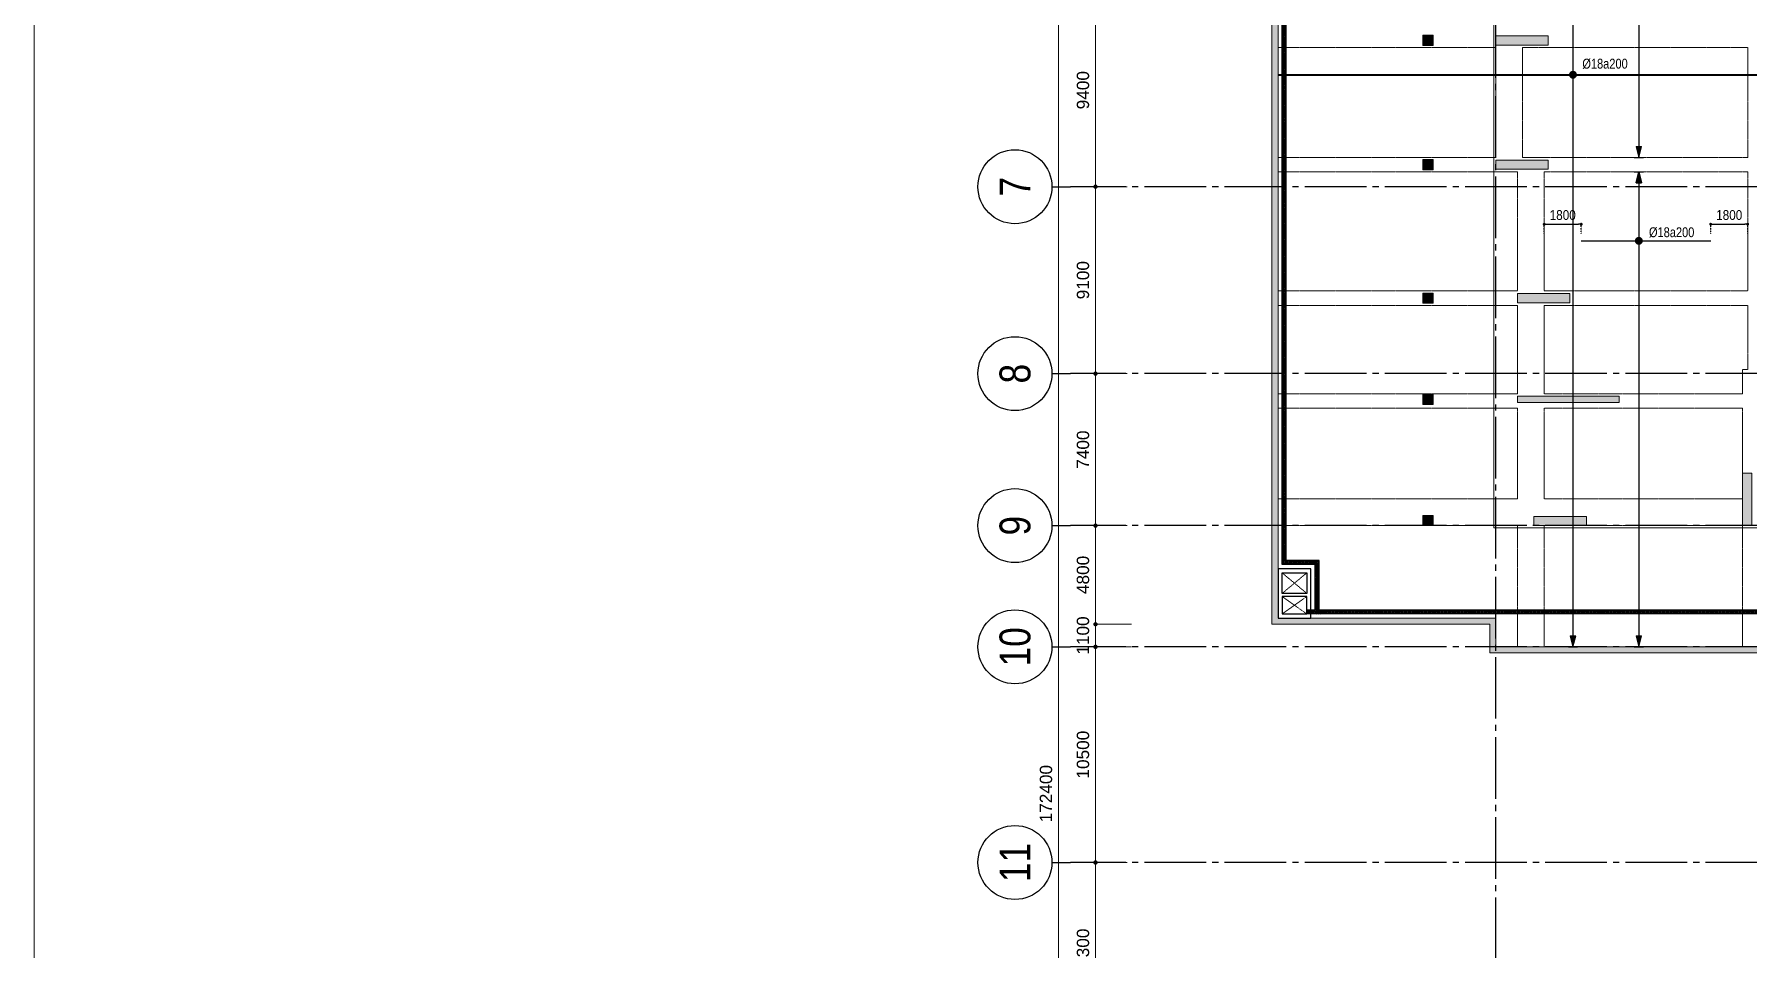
# Model space of a CAD drawing. Header units: millimetres. Extents: x -3819597 to -2591384, y 582389 to 820195.
# Drawn here: x -3160358 to -3077006, y 679631 to 724155 of the extents above; entities that cross this region are included whole.
import ezdxf
from ezdxf.enums import TextEntityAlignment as Align

# ---------------------------------------------------------------- set-up
doc = ezdxf.new("R2010")
doc.units = ezdxf.units.MM
doc.header["$MEASUREMENT"] = 0
for name, pattern in [('CENTER', [2, 1.25, -0.25, 0.25, -0.25]), ('CHG_XX_Cot_Ham 2$0$MB_Luoi truc$0$HTT Hidden 21', [3, 2, -1]), ('CHG_XX_Damsan_Ham 2$0$CHG_XX_Damsan_Ham 2$0$HIDDEN', [0.375, 0.25, -0.125]), ('CHG_XX_Luoi truc$0$MB_Luoi truc$0$Center101', [13, 10, -1, 1, -1]), ('DOT2', [0.125, 0, -0.125]), ('HIDDEN', [0.375, 0.25, -0.125])]:
    doc.linetypes.add(name, pattern=pattern)
doc.layers.get('0').update_dxf_attribs({"lineweight": 9})
doc.layers.get('Defpoints').update_dxf_attribs({"color": 10, "lineweight": 0})
for name, color, linetype in [('02HN. TEXT B', 1, 'Continuous'), ('08HN. SSS X', 6, 'Continuous'), ('12HN. GRID', 1, 'CENTER'), ('CHG_XX_Damsan_Ham 2$0$CHG_XX_Damsan_Ham 2$0$MEP-00-GENERAL-35', 2, 'Continuous'), ('CHG_XX_Luoi truc$0$Grid', 34, 'Continuous'), ('CHG_XX_Luoi truc$0$Grid Line', 8, 'CHG_XX_Luoi truc$0$MB_Luoi truc$0$Center101'), ('dim', 51, 'Continuous')]:
    doc.layers.add(name, color=color, linetype=linetype)
for name, color, linetype, lineweight in [('CHG_XX_Cot_Ham 2$0$MB_Luoi truc$0$Dim 300', 1, 'Continuous', 5), ('CHG_XX_Cot_Ham 2$0$NS-Pier-H2', 150, 'Continuous', 13), ('CHG_XX_Cot_Ham 2$0$NS-Pier-H2 @ 1', 150, 'Continuous', 13), ('CHG_XX_Cot_Ham 2$0$NS-Pier-H2 @ 150', 150, 'Continuous', 13), ("CHG_XX_Damsan_Ham 2$0$CHG_XX_Damsan_Ham 2$0$'S_General_Hidden_1 Thin", 1, 'CHG_XX_Damsan_Ham 2$0$CHG_XX_Damsan_Ham 2$0$HIDDEN', 18), ('CHG_XX_Damsan_Ham 2$0$CHG_XX_Damsan_Ham 2$0$CHG_XX_Damsan_Ham 2$0$DBAO', 3, 'Continuous', 13), ('CHG_XX_Damsan_Ham 2$0$CHG_XX_Damsan_Ham 2$0$CHG_XX_Damsan_Ham 2$0$Start net bao', 3, 'Continuous', 18), ('CHG_XX_Damsan_Ham 2$0$CHG_XX_Damsan_Ham 2$0$DBAO', 3, 'Continuous', 13), ('CHG_XX_Damsan_Ham 2$0$CHG_XX_Damsan_Ham 2$0$DMo', 9, 'CHG_XX_Damsan_Ham 2$0$CHG_XX_Damsan_Ham 2$0$HIDDEN', 9), ('CHG_XX_Damsan_Ham 2$0$CHG_XX_Damsan_Ham 2$0$DTE-MEP-H-SLAB TEXT', 3, 'Continuous', 0), ('CHG_XX_Damsan_Ham 2$0$CHG_XX_Damsan_Ham 2$0$mach ngung thi cong', 6, 'Continuous', 13), ('CHG_XX_Damsan_Ham 2$0$CHG_XX_Damsan_Ham 2$0$Start hatch', 8, 'Continuous', 25), ('CHG_XX_Damsan_Ham 2$0$CHG_XX_Damsan_Ham 2$0$Start net bao', 3, 'Continuous', 18), ('CHG_XX_Damsan_Ham 2$0$HATCH', 57, 'Continuous', 9), ('CHG_XX_Damsan_Ham 2$0$mach ngung thi cong', 6, 'Continuous', 13), ('thep chay suot', 5, 'HIDDEN', 40)]:
    doc.layers.add(name, color=color, linetype=linetype, lineweight=lineweight)
for name, color, linetype, lineweight, plot in [('CHG_XX_Cot_Ham 2$0$NS-Column-H2', 90, 'Continuous', 13, False), ('CHG_XX_Cot_Ham 2$0$NS-Column-H2 @ 1', 90, 'Continuous', 13, False), ('CHG_XX_Cot_Ham 2$0$NS-Column-H2 @ 150', 90, 'Continuous', 13, False)]:
    doc.layers.add(name, color=color, linetype=linetype, lineweight=lineweight, plot=plot)
doc.styles.add('[HN042014]STYLE', font='arial.ttf', dxfattribs={"width": 0.8})
doc.styles.add('CHG_XX_Cot_Ham 2$0$MB_Luoi truc$0$Arial_C', font='arial.ttf')
doc.styles.add('CHG_XX_Luoi truc$0$MB_Luoi truc$0$Grid A-F$0$VNI-HelveCB', font='VHELVCB_0.TTF')
doc.styles.add('MB_Luoi truc$0$Arial_C', font='arial.ttf', dxfattribs={"width": 0.85})
doc.dimstyles.new('200', dxfattribs={"dimscale": 200, "dimtxt": 2.4, "dimasz": 0.7, "dimexe": 0.0003, "dimexo": 0, "dimgap": 1, "dimtad": 1, "dimdec": 0, "dimzin": 12, "dimdsep": 46, "dimtxsty": 'MB_Luoi truc$0$Arial_C', "dimblk": 'MB_Luoi truc$0$_Dot', "dimcen": 0.5, "dimclrd": 256, "dimclre": 8, "dimclrt": 1, "dimadec": 0, "dimazin": 0, "dimtfac": 1, "dimtdec": 0, "dimtix": 1, "dimtmove": 2, "dimatfit": 3, "dimldrblk": 'MB_Luoi truc$0$HTT Arrow 30', "dimfxl": 1, "dimtolj": 1, "dimtzin": 0, "dimlwe": -1, "dimarcsym": 0})
doc.dimstyles.new('CHG_XX_Cot_Ham 2$0$MB_Luoi truc$0$Dim 300 (A1-A2)', dxfattribs={"dimscale": 300, "dimtxt": 2, "dimasz": 0.7, "dimexe": 0, "dimexo": 1, "dimgap": 1, "dimtad": 1, "dimdec": 0, "dimzin": 12, "dimdsep": 46, "dimtxsty": 'CHG_XX_Cot_Ham 2$0$MB_Luoi truc$0$Arial_C', "dimblk": 'CHG_XX_Cot_Ham 2$0$MB_Luoi truc$0$_Dot', "dimcen": 1, "dimclrd": 256, "dimclre": 256, "dimclrt": 3, "dimadec": 0, "dimazin": 0, "dimtfac": 1, "dimtdec": 0, "dimtix": 1, "dimtmove": 2, "dimatfit": 3, "dimldrblk": 'CHG_XX_Cot_Ham 2$0$MB_Luoi truc$0$HTT Arrow 30', "dimfxl": 1, "dimtolj": 1, "dimtzin": 0, "dimarcsym": 0})
pattern_1 = [(45, (273994.73, -8650), (-44.194174, 44.194174), []), (135, (273994.73, -8650), (-44.194174, -44.194174), [])]

# ---------------------------------------------------------------- blocks, each defined once
blk = doc.blocks.new('*U79')
at = {"layer": '12HN. GRID', "linetype": 'Continuous'}
h = blk.add_hatch(color=256, dxfattribs=at)
h.dxf.hatch_style = 1
h.paths.add_polyline_path([(-44, 944), (44, 944), (0, 1120)])
h = blk.add_hatch(color=256, dxfattribs=at)
h.dxf.hatch_style = 1
h.paths.add_polyline_path([(0, -6588), (44, -6412), (-44, -6412)])
at = {"layer": '08HN. SSS X', "linetype": 'ByBlock', "ltscale": 10}
for p, q in [((-934, 0), (1166, 0)), ((-934, 0), (-934, 0)), ((1166, 0), (1166, 0))]:
    blk.add_line(p, q, dxfattribs=at)
at = {"layer": '12HN. GRID', "linetype": 'Continuous'}
for p, q in [((-75, 1120), (75, 1120)), ((-44, 944), (0, 1120)), ((0, 1120), (0, -6588)), ((0, 1120), (44, 944)), ((-44, 944), (44, 944)), ((-75, -6588), (75, -6588)), ((-44, -6412), (44, -6412)), ((-44, -6412), (0, -6588)), ((0, -6588), (44, -6412))]:
    blk.add_line(p, q, dxfattribs=at)
at = {"layer": '12HN. GRID', "linetype": 'Continuous', "const_width": 64, "flags": 128}
blk.add_lwpolyline([(-32, 0, 1), (32, 0, 1)], format="xyb", close=True, dxfattribs=at)
at = {"layer": '02HN. TEXT B', "linetype": 'ByBlock', "style": '[HN042014]STYLE', "width": 0.8, "flags": 8}
blk.add_attdef('1', text='', height=160, dxfattribs=at).set_placement((164, 140), align=Align.MIDDLE_LEFT)
blk.add_attdef('0', text='', height=160, dxfattribs=at).set_placement((1102, 160), align=Align.MIDDLE_CENTER)
at = {"layer": 'Defpoints', "color": 9, "linetype": 'ByBlock', "style": '[HN042014]STYLE', "width": 0.8, "flags": 9}
for tag, p in [('2', (905, 1014)), ('3', (905, 609)), ('4', (905, 204)), ('5', (905, -186))]:
    blk.add_attdef(tag, text='', height=250, dxfattribs=at).set_placement(p, align=Align.MIDDLE_CENTER)
blk = doc.blocks.new('MB_Luoi truc$0$_Dot')
at = {"color": 0, "linetype": 'ByBlock', "lineweight": -2}
blk.add_line((-0.5, 0), (-1, 0), dxfattribs=at)
at = {"color": 0, "linetype": 'ByBlock', "const_width": 0.5}
blk.add_lwpolyline([(-0.25, 0, 1), (0.25, 0, 1)], format="xyb", close=True, dxfattribs=at)
blk = doc.blocks.new('*D80')
at = {"layer": 'Defpoints', "color": 0, "transparency": 16777216}
for p in [(-3086906, 714434), (-3085106, 714906), (-3085106, 714434)]:
    blk.add_point(p, dxfattribs=at)
at = {"layer": 'dim', "color": 8, "linetype": 'DOT2', "transparency": 16777216}
for p, q in [((-3086906, 714434), (-3086906, 714906)), ((-3085106, 714434), (-3085106, 714906))]:
    blk.add_line(p, q, dxfattribs=at)
at = {"layer": 'dim', "lineweight": -2, "transparency": 16777216}
blk.add_line((-3086766, 714906), (-3085246, 714906), dxfattribs=at)
at = {"layer": 'dim', "lineweight": -2, "transparency": 16777216, "xscale": 140, "yscale": 140, "zscale": 140, "rotation": 180}
blk.add_blockref('MB_Luoi truc$0$_Dot', (-3086906, 714906), dxfattribs=at)
at = {"layer": 'dim', "lineweight": -2, "transparency": 16777216, "xscale": 140, "yscale": 140, "zscale": 140}
blk.add_blockref('MB_Luoi truc$0$_Dot', (-3085106, 714906), dxfattribs=at)
at = {"layer": 'dim', "color": 1, "transparency": 16777216, "insert": (-3086006, 715351), "char_height": 480, "attachment_point": 5, "style": 'MB_Luoi truc$0$Arial_C'}
blk.add_mtext('\\A1;1800', dxfattribs=at)
blk = doc.blocks.new('MB_Luoi truc$0$HTT Arrow 30')
blk.add_hatch(color=256).paths.add_polyline_path([(-2.5, 0.375), (-2.5, -0.375), (0, 0)])
at = {"color": 0, "linetype": 'ByBlock', "lineweight": -2}
for p, q in [((0, 0), (-2.5, 0.375)), ((-2.5, -0.375), (-2.5, 0.375)), ((0, 0), (-2.5, -0.375))]:
    blk.add_line(p, q, dxfattribs=at)
blk = doc.blocks.new('*D81')
at = {"layer": 'Defpoints', "color": 0, "transparency": 16777216}
for p in [(-3078806, 714434), (-3077006, 714906), (-3077006, 714434)]:
    blk.add_point(p, dxfattribs=at)
at = {"layer": 'dim', "color": 8, "linetype": 'DOT2', "transparency": 16777216}
for p, q in [((-3078806, 714434), (-3078806, 714906)), ((-3077006, 714434), (-3077006, 714906))]:
    blk.add_line(p, q, dxfattribs=at)
at = {"layer": 'dim', "lineweight": -2, "transparency": 16777216}
blk.add_line((-3078666, 714906), (-3077146, 714906), dxfattribs=at)
at = {"layer": 'dim', "lineweight": -2, "transparency": 16777216, "xscale": 140, "yscale": 140, "zscale": 140, "rotation": 180}
blk.add_blockref('MB_Luoi truc$0$_Dot', (-3078806, 714906), dxfattribs=at)
at = {"layer": 'dim', "lineweight": -2, "transparency": 16777216, "xscale": 140, "yscale": 140, "zscale": 140}
blk.add_blockref('MB_Luoi truc$0$_Dot', (-3077006, 714906), dxfattribs=at)
at = {"layer": 'dim', "color": 1, "transparency": 16777216, "insert": (-3077906, 715351), "char_height": 480, "attachment_point": 5, "style": 'MB_Luoi truc$0$Arial_C'}
blk.add_mtext('\\A1;1800', dxfattribs=at)
blk = doc.blocks.new('CHG_XX_Cot_Ham 2$0$MB_Luoi truc$0$_Dot')
at = {"color": 0, "linetype": 'ByBlock', "lineweight": -2}
blk.add_line((-0.5, 0), (-1, 0), dxfattribs=at)
at = {"color": 0, "linetype": 'ByBlock', "const_width": 0.5}
blk.add_lwpolyline([(-0.25, 0, 1), (0.25, 0, 1)], format="xyb", close=True, dxfattribs=at)
blk = doc.blocks.new('*D1005')
at = {"layer": 'CHG_XX_Cot_Ham 2$0$MB_Luoi truc$0$Dim 300', "lineweight": -2, "transparency": 16777216}
for p, q in [((-17945, 116150), (-19478, 116150)), ((-19478, 115940), (-19478, 106960)), ((-17945, 106750), (-19478, 106750))]:
    blk.add_line(p, q, dxfattribs=at)
at = {"layer": 'Defpoints', "color": 0, "transparency": 16777216}
for p in [(-17645, 116150), (-19478, 106750), (-17645, 106750)]:
    blk.add_point(p, dxfattribs=at)
at = {"layer": 'CHG_XX_Cot_Ham 2$0$MB_Luoi truc$0$Dim 300', "lineweight": -2, "transparency": 16777216, "xscale": 210, "yscale": 210, "zscale": 210}
for p, rotation in [((-19478, 116150), 90), ((-19478, 106750), 270)]:
    blk.add_blockref('CHG_XX_Cot_Ham 2$0$MB_Luoi truc$0$_Dot', p, dxfattribs=dict(at, rotation=rotation))
at = {"layer": 'CHG_XX_Cot_Ham 2$0$MB_Luoi truc$0$Dim 300', "color": 3, "transparency": 16777216, "insert": (-20085, 111450), "char_height": 600, "attachment_point": 5, "rotation": 90, "style": 'CHG_XX_Cot_Ham 2$0$MB_Luoi truc$0$Arial_C'}
blk.add_mtext('\\A1;9400', dxfattribs=at)
blk = doc.blocks.new('CHG_XX_Cot_Ham 2$0$MB_Luoi truc$0$HTT Arrow 30')
blk.add_hatch(color=256).paths.add_polyline_path([(-2.5, 0.375), (-2.5, -0.375), (0, 0)])
at = {"color": 0, "linetype": 'ByBlock', "lineweight": -2}
for p, q in [((0, 0), (-2.5, 0.375)), ((-2.5, -0.375), (-2.5, 0.375)), ((0, 0), (-2.5, -0.375))]:
    blk.add_line(p, q, dxfattribs=at)
blk = doc.blocks.new('*D1006')
at = {"layer": 'CHG_XX_Cot_Ham 2$0$MB_Luoi truc$0$Dim 300', "lineweight": -2, "transparency": 16777216}
for p, q in [((-17945, 106750), (-19478, 106750)), ((-19478, 106540), (-19478, 97860)), ((-17945, 97650), (-19478, 97650))]:
    blk.add_line(p, q, dxfattribs=at)
at = {"layer": 'Defpoints', "color": 0, "transparency": 16777216}
for p in [(-17645, 106750), (-19478, 97650), (-17645, 97650)]:
    blk.add_point(p, dxfattribs=at)
at = {"layer": 'CHG_XX_Cot_Ham 2$0$MB_Luoi truc$0$Dim 300', "lineweight": -2, "transparency": 16777216, "xscale": 210, "yscale": 210, "zscale": 210}
for p, rotation in [((-19478, 106750), 90), ((-19478, 97650), 270)]:
    blk.add_blockref('CHG_XX_Cot_Ham 2$0$MB_Luoi truc$0$_Dot', p, dxfattribs=dict(at, rotation=rotation))
at = {"layer": 'CHG_XX_Cot_Ham 2$0$MB_Luoi truc$0$Dim 300', "color": 3, "transparency": 16777216, "insert": (-20085, 102200), "char_height": 600, "attachment_point": 5, "rotation": 90, "style": 'CHG_XX_Cot_Ham 2$0$MB_Luoi truc$0$Arial_C'}
blk.add_mtext('\\A1;9100', dxfattribs=at)
blk = doc.blocks.new('*D1007')
at = {"layer": 'CHG_XX_Cot_Ham 2$0$MB_Luoi truc$0$Dim 300', "lineweight": -2, "transparency": 16777216}
for p, q in [((-17945, 97650), (-19478, 97650)), ((-19478, 97440), (-19478, 90460)), ((-17945, 90250), (-19478, 90250))]:
    blk.add_line(p, q, dxfattribs=at)
at = {"layer": 'Defpoints', "color": 0, "transparency": 16777216}
for p in [(-17645, 97650), (-19478, 90250), (-17645, 90250)]:
    blk.add_point(p, dxfattribs=at)
at = {"layer": 'CHG_XX_Cot_Ham 2$0$MB_Luoi truc$0$Dim 300', "lineweight": -2, "transparency": 16777216, "xscale": 210, "yscale": 210, "zscale": 210}
for p, rotation in [((-19478, 97650), 90), ((-19478, 90250), 270)]:
    blk.add_blockref('CHG_XX_Cot_Ham 2$0$MB_Luoi truc$0$_Dot', p, dxfattribs=dict(at, rotation=rotation))
at = {"layer": 'CHG_XX_Cot_Ham 2$0$MB_Luoi truc$0$Dim 300', "color": 3, "transparency": 16777216, "insert": (-20085, 93950), "char_height": 600, "attachment_point": 5, "rotation": 90, "style": 'CHG_XX_Cot_Ham 2$0$MB_Luoi truc$0$Arial_C'}
blk.add_mtext('\\A1;7400', dxfattribs=at)
blk = doc.blocks.new('*D1009')
at = {"layer": 'CHG_XX_Cot_Ham 2$0$MB_Luoi truc$0$Dim 300', "lineweight": -2, "transparency": 16777216}
for p, q in [((-17945, 90250), (-19478, 90250)), ((-19478, 90040), (-19478, 85660)), ((-17945, 85450), (-19478, 85450))]:
    blk.add_line(p, q, dxfattribs=at)
at = {"layer": 'Defpoints', "color": 0, "transparency": 16777216}
for p in [(-17645, 90250), (-19478, 85450), (-17645, 85450)]:
    blk.add_point(p, dxfattribs=at)
at = {"layer": 'CHG_XX_Cot_Ham 2$0$MB_Luoi truc$0$Dim 300', "lineweight": -2, "transparency": 16777216, "xscale": 210, "yscale": 210, "zscale": 210}
for p, rotation in [((-19478, 90250), 90), ((-19478, 85450), 270)]:
    blk.add_blockref('CHG_XX_Cot_Ham 2$0$MB_Luoi truc$0$_Dot', p, dxfattribs=dict(at, rotation=rotation))
at = {"layer": 'CHG_XX_Cot_Ham 2$0$MB_Luoi truc$0$Dim 300', "color": 3, "transparency": 16777216, "insert": (-20085, 87850), "char_height": 600, "attachment_point": 5, "rotation": 90, "style": 'CHG_XX_Cot_Ham 2$0$MB_Luoi truc$0$Arial_C'}
blk.add_mtext('\\A1;4800', dxfattribs=at)
blk = doc.blocks.new('*D1010')
at = {"layer": 'CHG_XX_Cot_Ham 2$0$MB_Luoi truc$0$Dim 300', "lineweight": -2, "transparency": 16777216}
for p, q in [((-19478, 85660), (-19478, 85870)), ((-17729, 85450), (-19478, 85450)), ((-19478, 85450), (-19478, 84350)), ((-17729, 84350), (-19478, 84350)), ((-19478, 84140), (-19478, 83930))]:
    blk.add_line(p, q, dxfattribs=at)
at = {"layer": 'Defpoints', "color": 0, "transparency": 16777216}
for p in [(-17429, 85450), (-19478, 84350), (-17429, 84350)]:
    blk.add_point(p, dxfattribs=at)
at = {"layer": 'CHG_XX_Cot_Ham 2$0$MB_Luoi truc$0$Dim 300', "lineweight": -2, "transparency": 16777216, "xscale": 210, "yscale": 210, "zscale": 210}
for p, rotation in [((-19478, 85450), 270), ((-19478, 84350), 90)]:
    blk.add_blockref('CHG_XX_Cot_Ham 2$0$MB_Luoi truc$0$_Dot', p, dxfattribs=dict(at, rotation=rotation))
at = {"layer": 'CHG_XX_Cot_Ham 2$0$MB_Luoi truc$0$Dim 300', "color": 3, "transparency": 16777216, "insert": (-20085, 84900), "char_height": 600, "attachment_point": 5, "rotation": 90, "style": 'CHG_XX_Cot_Ham 2$0$MB_Luoi truc$0$Arial_C'}
blk.add_mtext('\\A1;1100', dxfattribs=at)
blk = doc.blocks.new('*D1011')
at = {"layer": 'CHG_XX_Cot_Ham 2$0$MB_Luoi truc$0$Dim 300', "lineweight": -2, "transparency": 16777216}
for p, q in [((-17945, 84350), (-19478, 84350)), ((-19478, 84140), (-19478, 74060)), ((-17945, 73850), (-19478, 73850))]:
    blk.add_line(p, q, dxfattribs=at)
at = {"layer": 'Defpoints', "color": 0, "transparency": 16777216}
for p in [(-17645, 84350), (-19478, 73850), (-17645, 73850)]:
    blk.add_point(p, dxfattribs=at)
at = {"layer": 'CHG_XX_Cot_Ham 2$0$MB_Luoi truc$0$Dim 300', "lineweight": -2, "transparency": 16777216, "xscale": 210, "yscale": 210, "zscale": 210}
for p, rotation in [((-19478, 84350), 90), ((-19478, 73850), 270)]:
    blk.add_blockref('CHG_XX_Cot_Ham 2$0$MB_Luoi truc$0$_Dot', p, dxfattribs=dict(at, rotation=rotation))
at = {"layer": 'CHG_XX_Cot_Ham 2$0$MB_Luoi truc$0$Dim 300', "color": 3, "transparency": 16777216, "insert": (-20085, 79100), "char_height": 600, "attachment_point": 5, "rotation": 90, "style": 'CHG_XX_Cot_Ham 2$0$MB_Luoi truc$0$Arial_C'}
blk.add_mtext('\\A1;10500', dxfattribs=at)
blk = doc.blocks.new('*D1012')
at = {"layer": 'CHG_XX_Cot_Ham 2$0$MB_Luoi truc$0$Dim 300', "lineweight": -2, "transparency": 16777216}
for p, q in [((-17945, 73850), (-19478, 73850)), ((-19478, 73640), (-19478, 65760)), ((-17945, 65550), (-19478, 65550))]:
    blk.add_line(p, q, dxfattribs=at)
at = {"layer": 'Defpoints', "color": 0, "transparency": 16777216}
for p in [(-17645, 73850), (-19478, 65550), (-17645, 65550)]:
    blk.add_point(p, dxfattribs=at)
at = {"layer": 'CHG_XX_Cot_Ham 2$0$MB_Luoi truc$0$Dim 300', "lineweight": -2, "transparency": 16777216, "xscale": 210, "yscale": 210, "zscale": 210}
for p, rotation in [((-19478, 73850), 90), ((-19478, 65550), 270)]:
    blk.add_blockref('CHG_XX_Cot_Ham 2$0$MB_Luoi truc$0$_Dot', p, dxfattribs=dict(at, rotation=rotation))
at = {"layer": 'CHG_XX_Cot_Ham 2$0$MB_Luoi truc$0$Dim 300', "color": 3, "transparency": 16777216, "insert": (-20085, 69700), "char_height": 600, "attachment_point": 5, "rotation": 90, "style": 'CHG_XX_Cot_Ham 2$0$MB_Luoi truc$0$Arial_C'}
blk.add_mtext('\\A1;8300', dxfattribs=at)
blk = doc.blocks.new('*D1020')
at = {"layer": 'CHG_XX_Cot_Ham 2$0$MB_Luoi truc$0$Dim 300', "lineweight": -2, "transparency": 16777216}
for p, q in [((-17945, 163400), (-21278, 163400)), ((-21278, -8790), (-21278, 163190)), ((-17945, -9000), (-21278, -9000))]:
    blk.add_line(p, q, dxfattribs=at)
at = {"layer": 'Defpoints', "color": 0, "transparency": 16777216}
for p in [(-21278, 163400), (-17645, 163400), (-17645, -9000)]:
    blk.add_point(p, dxfattribs=at)
at = {"layer": 'CHG_XX_Cot_Ham 2$0$MB_Luoi truc$0$Dim 300', "lineweight": -2, "transparency": 16777216, "xscale": 210, "yscale": 210, "zscale": 210}
for p, rotation in [((-21278, 163400), 90), ((-21278, -9000), 270)]:
    blk.add_blockref('CHG_XX_Cot_Ham 2$0$MB_Luoi truc$0$_Dot', p, dxfattribs=dict(at, rotation=rotation))
at = {"layer": 'CHG_XX_Cot_Ham 2$0$MB_Luoi truc$0$Dim 300', "color": 3, "transparency": 16777216, "insert": (-21885, 77200), "char_height": 600, "attachment_point": 5, "rotation": 90, "style": 'CHG_XX_Cot_Ham 2$0$MB_Luoi truc$0$Arial_C'}
blk.add_mtext('\\A1;172400', dxfattribs=at)
blk = doc.blocks.new('*U1035')
at = {"layer": 'CHG_XX_Cot_Ham 2$0$NS-Pier-H2 @ 1'}
h = blk.add_hatch(color=256, dxfattribs=at)
h.dxf.hatch_style = 1
h.paths.add_polyline_path([(450, 0), (0, 0), (0, -2550), (450, -2550)])
at = {"layer": 'CHG_XX_Cot_Ham 2$0$NS-Pier-H2 @ 150'}
h = blk.add_hatch(color=256, dxfattribs=at)
h.dxf.hatch_style = 1
h.paths.add_polyline_path([(450, 0), (0, 0), (0, -2550), (450, -2550)])
blk = doc.blocks.new('CHG_XX_Cot_Ham 2$0$Block A_C450x2250')
at = {"layer": 'CHG_XX_Cot_Ham 2$0$NS-Pier-H2'}
blk.add_lwpolyline([(450, -2550), (0, -2550), (0, 0), (450, 0)], close=True, dxfattribs=at)
blk.add_blockref('*U1035', (0, 0), dxfattribs=at)
blk = doc.blocks.new('CHG_XX_Cot_Ham 2$0$Block A_C4950x300')
at = {"layer": 'CHG_XX_Cot_Ham 2$0$NS-Pier-H2'}
h = blk.add_hatch(color=256, dxfattribs=at)
h.dxf.hatch_style = 1
h.paths.add_polyline_path([(4950, -300), (4950, 0), (0, 0), (0, -300)])
blk.add_lwpolyline([(4950, -300), (4950, 0), (0, 0), (0, -300)], close=True, dxfattribs=at)
blk = doc.blocks.new('*U1037')
at = {"layer": 'CHG_XX_Cot_Ham 2$0$NS-Column-H2 @ 1'}
h = blk.add_hatch(color=256, dxfattribs=at)
h.dxf.hatch_style = 1
h.paths.add_polyline_path([(-250, -250), (-250, 250), (250, 250), (250, -250)])
at = {"layer": 'CHG_XX_Cot_Ham 2$0$NS-Column-H2 @ 150'}
h = blk.add_hatch(color=256, dxfattribs=at)
h.dxf.hatch_style = 1
h.paths.add_polyline_path([(-250, -250), (-250, 250), (250, 250), (250, -250)])
blk = doc.blocks.new('CHG_XX_Cot_Ham 2$0$500x500')
at = {"layer": 'CHG_XX_Cot_Ham 2$0$NS-Column-H2'}
blk.add_lwpolyline([(250, -250), (250, 250), (-250, 250), (-250, -250)], close=True, dxfattribs=at)
blk.add_blockref('*U1037', (0, 0), dxfattribs=at)
blk = doc.blocks.new('*U1030')
at = {"layer": 'CHG_XX_Luoi truc$0$Grid Line'}
blk.add_line((0, 0), (0, 608), dxfattribs=at)
at = {"layer": 'CHG_XX_Luoi truc$0$Grid', "lineweight": -2, "style": 'CHG_XX_Luoi truc$0$MB_Luoi truc$0$Grid A-F$0$VNI-HelveCB'}
for tag, p in [('GRIDSUB', (0, 617)), ('GRID', (0, -9))]:
    blk.add_attdef(tag, text='', height=5, dxfattribs=at).set_placement(p, align=Align.MIDDLE)
blk = doc.blocks.new('*U1031')
at = {"layer": 'CHG_XX_Luoi truc$0$Grid', "lineweight": -2}
blk.add_line((0, 441), (0, 438), dxfattribs=at)
blk.add_circle((0, 447), 6, dxfattribs=at)
at = {"layer": 'CHG_XX_Luoi truc$0$Grid Line'}
blk.add_line((0, 0), (0, 438), dxfattribs=at)
at = {"layer": 'CHG_XX_Luoi truc$0$Grid', "lineweight": -2, "style": 'CHG_XX_Luoi truc$0$MB_Luoi truc$0$Grid A-F$0$VNI-HelveCB'}
for tag, p in [('GRIDSUB', (0, 447)), ('GRID', (0, -9))]:
    blk.add_attdef(tag, text='', height=5, dxfattribs=at).set_placement(p, align=Align.MIDDLE)
blk = doc.blocks.new('CHG_XX_Luoi truc')
at = {"layer": 'CHG_XX_Luoi truc$0$Grid', "xscale": 300, "yscale": 300, "zscale": 300}
blk.add_blockref('*U1030', (0, -12747), dxfattribs=at)
at = {"layer": 'CHG_XX_Luoi truc$0$Grid'}
ref = blk.add_blockref('*U1031', (110703, 106750), dxfattribs=dict(at, xscale=300.0000000000013, yscale=300.0000000000013, zscale=300.0000000000013, rotation=90))
ref.add_attrib('GRIDSUB', '7', dxfattribs={"lineweight": -2, "height": 1500, "rotation": 90, "style": 'CHG_XX_Luoi truc$0$MB_Luoi truc$0$Grid A-F$0$VNI-HelveCB'}).set_placement((-23397, 106750), align=Align.MIDDLE)
ref = blk.add_blockref('*U1031', (110703, 97650), dxfattribs=dict(at, xscale=300.0000000000013, yscale=300.0000000000013, zscale=300.0000000000013, rotation=90))
ref.add_attrib('GRIDSUB', '8', dxfattribs={"lineweight": -2, "height": 1500, "rotation": 90, "style": 'CHG_XX_Luoi truc$0$MB_Luoi truc$0$Grid A-F$0$VNI-HelveCB'}).set_placement((-23397, 97650), align=Align.MIDDLE)
ref = blk.add_blockref('*U1031', (110703, 90250), dxfattribs=dict(at, xscale=300.0000000000013, yscale=300.0000000000013, zscale=300.0000000000013, rotation=90))
ref.add_attrib('GRIDSUB', '9', dxfattribs={"lineweight": -2, "height": 1500, "rotation": 90, "style": 'CHG_XX_Luoi truc$0$MB_Luoi truc$0$Grid A-F$0$VNI-HelveCB'}).set_placement((-23397, 90250), align=Align.MIDDLE)
ref = blk.add_blockref('*U1031', (110703, 84350), dxfattribs=dict(at, xscale=300.0000000000013, yscale=300.0000000000013, zscale=300.0000000000013, rotation=90))
ref.add_attrib('GRIDSUB', '10', dxfattribs={"lineweight": -2, "height": 1500, "rotation": 90, "style": 'CHG_XX_Luoi truc$0$MB_Luoi truc$0$Grid A-F$0$VNI-HelveCB'}).set_placement((-23397, 84350), align=Align.MIDDLE)
ref = blk.add_blockref('*U1031', (110703, 73850), dxfattribs=dict(at, xscale=300.0000000000013, yscale=300.0000000000013, zscale=300.0000000000013, rotation=90))
ref.add_attrib('GRIDSUB', '11', dxfattribs={"lineweight": -2, "height": 1500, "rotation": 90, "style": 'CHG_XX_Luoi truc$0$MB_Luoi truc$0$Grid A-F$0$VNI-HelveCB'}).set_placement((-23397, 73850), align=Align.MIDDLE)
blk = doc.blocks.new('CHG_XX_Damsan_Ham 2$0$CHG_XX_Damsan_Ham 2$0$sdfsgdh')
at = {"layer": 'CHG_XX_Damsan_Ham 2$0$CHG_XX_Damsan_Ham 2$0$Start hatch', "ltscale": 0.5}
h = blk.add_hatch(dxfattribs=at)
h.set_pattern_fill('ANSI37', color=256, scale=500)
h.set_pattern_definition(pattern_1)
h.paths.add_polyline_path([(500, -21786), (300, -21786), (300, -50027), (500, -50027)])
h = blk.add_hatch(dxfattribs=at)
h.set_pattern_fill('ANSI37', color=256, scale=500)
h.set_pattern_definition(pattern_1)
h.paths.add_polyline_path([(500, -50027), (300, -50027), (300, -72550), (1900, -72550), (1900, -74750), (1500, -74750), (1500, -74950), (2100, -74950), (2100, -76250), (2100, -72350), (500, -72350)])
h = blk.add_hatch(dxfattribs=at)
h.set_pattern_fill('ANSI37', color=256, scale=500)
h.set_pattern_definition([(45, (273994.73, -7150), (-44.194174, 44.194174), []), (135, (273994.73, -7150), (-44.194174, -44.194174), [])])
h.paths.add_polyline_path([(45350, -74750), (2100, -74750), (2100, -74950), (45150, -74950), (45150, -78750), (43750, -78750), (43750, -78550), (43550, -78550), (43550, -78950), (43750, -78950), (45350, -78950)])
at = {"layer": 'CHG_XX_Damsan_Ham 2$0$CHG_XX_Damsan_Ham 2$0$DTE-MEP-H-SLAB TEXT', "color": 2, "ltscale": 0.5}
for p, q in [((1500, -74750), (1900, -74750)), ((1500, -74750), (1500, -74950)), ((1500, -74950), (45150, -74950)), ((2100, -74750), (45350, -74750))]:
    blk.add_line(p, q, dxfattribs=at)
at = {"layer": 'CHG_XX_Damsan_Ham 2$0$CHG_XX_Damsan_Ham 2$0$MEP-00-GENERAL-35'}
for points in [[(1900, -74750), (1900, -72550), (300, -72550), (300, 0)], [(2100, -74750), (2100, -72350), (500, -72350), (500, -600)]]:
    blk.add_lwpolyline(points, dxfattribs=at)
for points in [[(1700, -75150), (1700, -72750), (100, -72750), (100, -75150)], [(300, -73950), (300, -72950), (1500, -72950), (1500, -73950)], [(1500, -74950), (1500, -74100), (300, -74100), (300, -74950)]]:
    blk.add_lwpolyline(points, close=True, dxfattribs=at)
blk = doc.blocks.new('*U832')
at = {"layer": '12HN. GRID', "linetype": 'Continuous'}
h = blk.add_hatch(color=256, dxfattribs=at)
h.dxf.hatch_style = 1
h.paths.add_polyline_path([(-44, 5957), (44, 5957), (0, 6133)])
h = blk.add_hatch(color=256, dxfattribs=at)
h.dxf.hatch_style = 1
h.paths.add_polyline_path([(0, -9284), (44, -9108), (-44, -9108)])
for p, q in [((-75, 6133), (75, 6133)), ((-44, 5957), (0, 6133)), ((0, 6133), (0, -9284)), ((0, 6133), (44, 5957)), ((-44, 5957), (44, 5957)), ((-44, -9108), (44, -9108)), ((-44, -9108), (0, -9284)), ((0, -9284), (44, -9108)), ((-75, -9284), (75, -9284))]:
    blk.add_line(p, q, dxfattribs=at)
at = {"layer": '12HN. GRID', "linetype": 'Continuous', "const_width": 64, "flags": 128}
blk.add_lwpolyline([(-32, 0, 1), (32, 0, 1)], format="xyb", close=True, dxfattribs=at)
at = {"layer": 'thep chay suot', "linetype": 'HIDDEN', "ltscale": 10}
blk.add_line((-4783, 0), (6297, 0), dxfattribs=at)
at = {"layer": 'thep chay suot', "linetype": 'ByBlock', "ltscale": 0.001}
for p, q in [((-4783, 0), (-4783, 0)), ((6297, 0), (6297, 0))]:
    blk.add_line(p, q, dxfattribs=at)
at = {"layer": '02HN. TEXT B', "linetype": 'ByBlock', "style": '[HN042014]STYLE', "width": 0.8, "flags": 8}
blk.add_attdef('0', text='', height=160, dxfattribs=at).set_placement((-351, 260), align=Align.MIDDLE_CENTER)
blk.add_attdef('1', text='', height=160, dxfattribs=at).set_placement((152, 180), align=Align.MIDDLE_LEFT)
at = {"layer": 'Defpoints', "color": 9, "linetype": 'ByBlock', "style": '[HN042014]STYLE', "width": 0.8, "flags": 9}
for tag, p in [('2', (-12026, -1275)), ('3', (-12026, -1680)), ('4', (-12026, -2085)), ('5', (-12026, -2475))]:
    blk.add_attdef(tag, text='', height=250, dxfattribs=at).set_placement(p, align=Align.MIDDLE_CENTER)
blk = doc.blocks.new('*U851')
at = {"layer": '12HN. GRID', "linetype": 'Continuous'}
h = blk.add_hatch(color=256, dxfattribs=at)
h.dxf.hatch_style = 1
h.paths.add_polyline_path([(-44, 856), (44, 856), (0, 1032)])
h = blk.add_hatch(color=256, dxfattribs=at)
h.dxf.hatch_style = 1
h.paths.add_polyline_path([(0, -5992), (44, -5816), (-44, -5816)])
at = {"layer": '08HN. SSS X', "linetype": 'ByBlock', "ltscale": 10}
for p, q in [((-1218, 0), (1099, 0)), ((-1218, 0), (-1218, 0)), ((1099, 0), (1099, 0))]:
    blk.add_line(p, q, dxfattribs=at)
at = {"layer": '12HN. GRID', "linetype": 'Continuous'}
for p, q in [((-75, 1032), (75, 1032)), ((-44, 856), (0, 1032)), ((-44, 856), (44, 856)), ((0, 1032), (0, -5992)), ((0, 1032), (44, 856)), ((-44, -5816), (44, -5816)), ((-44, -5816), (0, -5992)), ((0, -5992), (44, -5816)), ((-75, -5992), (75, -5992))]:
    blk.add_line(p, q, dxfattribs=at)
at = {"layer": '12HN. GRID', "linetype": 'Continuous', "const_width": 64, "flags": 128}
blk.add_lwpolyline([(-32, 0, 1), (32, 0, 1)], format="xyb", close=True, dxfattribs=at)
at = {"layer": '02HN. TEXT B', "linetype": 'ByBlock', "style": '[HN042014]STYLE', "width": 0.8, "flags": 8}
blk.add_attdef('1', text='', height=160, dxfattribs=at).set_placement((164, 140), align=Align.MIDDLE_LEFT)
blk.add_attdef('0', text='', height=160, dxfattribs=at).set_placement((1102, 160), align=Align.MIDDLE_CENTER)
at = {"layer": 'Defpoints', "color": 9, "linetype": 'ByBlock', "style": '[HN042014]STYLE', "width": 0.8, "flags": 9}
for tag, p in [('2', (905, 1026)), ('3', (905, 622)), ('4', (905, 217)), ('5', (905, -174))]:
    blk.add_attdef(tag, text='', height=250, dxfattribs=at).set_placement(p, align=Align.MIDDLE_CENTER)
blk = doc.blocks.new('CHG_XX_Cot_Ham 2')
at = {"layer": 'CHG_XX_Cot_Ham 2$0$NS-Pier-H2'}
h = blk.add_hatch(color=256, dxfattribs=at)
h.dxf.hatch_style = 1
h.paths.add_polyline_path([(99639.2, 163400), (-10900, 163400), (-10900, 85450), (-300, 85450), (-300, 84050), (32350, 84050), (32350, -9000), (103575.5, -9000), (106050, -6022), (106050, 158254.3)])
h.paths.add_polyline_path([(99533.7, 163100), (105750, 158110.4), (105750, 90450), (105650, 90450), (105750, 90450), (105750, 13850), (105750, 13722.3), (105750, -5913.6), (103434.7, -8700), (93599.8, -8700), (93299.8, -8700), (32650, -8700), (32650, 84350), (0, 84350), (0, 85750), (-10600, 85750), (-10600, 163100), (93600, 163100)], flags=16)
for p, q in [((-10900, 85450), (-10900, 163400)), ((-10600, 85750), (-10600, 163100)), ((-300, 85450), (-10900, 85450)), ((0, 85750), (-10600, 85750)), ((-300, 84050), (-300, 85450)), ((0, 84350), (0, 85750)), ((32650, 84350), (0, 84350)), ((32350, 84050), (-300, 84050))]:
    blk.add_line(p, q, dxfattribs=at)
at = {"layer": 'CHG_XX_Cot_Ham 2$0$NS-Pier-H2', "linetype": 'CHG_XX_Cot_Ham 2$0$MB_Luoi truc$0$HTT Hidden 21'}
blk.add_lwpolyline([(99639.2, 163400), (106050, 158254.3), (106050, -6022), (103575.5, -9000), (32350, -9000), (32350, 84050), (-300, 84050), (-300, 85450), (-10900, 85450), (-10900, 163400)], close=True, dxfattribs=at)
at = {"layer": 'CHG_XX_Cot_Ham 2$0$NS-Column-H2'}
for p in [(-3300, 113872.9), (-3298.5, 107822.9), (-3300, 101325), (-3300, 96397.9), (-3300, 90500)]:
    blk.add_blockref('CHG_XX_Cot_Ham 2$0$500x500', p, dxfattribs=at)
at = {"layer": 'CHG_XX_Cot_Ham 2$0$NS-Pier-H2'}
for name, p in [('CHG_XX_Luoi truc', (0, 0)), ('CHG_XX_Cot_Ham 2$0$Block A_C4950x300', (1050, 96550))]:
    blk.add_blockref(name, p, dxfattribs=at)
at = {"layer": 'CHG_XX_Cot_Ham 2$0$NS-Pier-H2', "xscale": -1}
for p, rotation in [((0, 114100), 90), ((0, 108050), 90), ((1050, 101550), 90), ((12000, 90250), 180), ((1850, 90700), 90)]:
    blk.add_blockref('CHG_XX_Cot_Ham 2$0$Block A_C450x2250', p, dxfattribs=dict(at, rotation=rotation))
at = {"layer": 'CHG_XX_Cot_Ham 2$0$MB_Luoi truc$0$Dim 300'}
for base, p1, p2, picture, middle in [((-21278.2, 163400), (-17645.1, -9000), (-17645.1, 163400), '*D1020', (-21884.5, 77200)), ((-19478.2, 106750), (-17645.1, 116150), (-17645.1, 106750), '*D1005', (-20084.5, 111450)), ((-19478.2, 97650), (-17645.1, 106750), (-17645.1, 97650), '*D1006', (-20084.5, 102200)), ((-19478.2, 90250), (-17645.1, 97650), (-17645.1, 90250), '*D1007', (-20084.5, 93950)), ((-19478.2, 85450), (-17645.1, 90250), (-17645.1, 85450), '*D1009', (-20084.5, 87850)), ((-19478.2, 84350), (-17428.8, 85450), (-17428.8, 84350), '*D1010', (-20084.5, 84900)), ((-19478.2, 73850), (-17645.1, 84350), (-17645.1, 73850), '*D1011', (-20084.5, 79100)), ((-19478.2, 65550), (-17645.1, 73850), (-17645.1, 65550), '*D1012', (-20084.7, 69700))]:
    dim = blk.add_linear_dim(base=base, p1=p1, p2=p2, angle=90, dimstyle='CHG_XX_Cot_Ham 2$0$MB_Luoi truc$0$Dim 300 (A1-A2)', dxfattribs=at)
    dim.commit()
    dim.dimension.update_dxf_attribs({"geometry": picture, "text_midpoint": middle})
blk = doc.blocks.new('CHG_XX_Damsan_Ham 2', base_point=(3089256, -609981))
at = {"layer": "CHG_XX_Damsan_Ham 2$0$CHG_XX_Damsan_Ham 2$0$'S_General_Hidden_1 Thin", "ltscale": 10}
for p, q in [((0, 113525), (-10600, 113525)), ((0, 108175), (0, 113525)), ((0, 108175), (0, 113525)), ((12250, 113525), (1300, 113525)), ((1300, 108175), (1300, 113525)), ((12250, 108175), (12250, 113525)), ((-10600, 108175), (0, 108175)), ((1300, 108175), (12250, 108175)), ((-10600, 107475), (1050, 107475)), ((1050, 101675), (1050, 107475)), ((2350, 107475), (12250, 107475)), ((2350, 101675), (2350, 107475)), ((12250, 101675), (12250, 107475)), ((1050, 101675), (-10600, 101675)), ((1050, 100975), (-10600, 100975)), ((1050, 96675), (1050, 100975)), ((12250, 101675), (2350, 101675)), ((12250, 100975), (2350, 100975)), ((2350, 96675), (2350, 100975)), ((12250, 97850), (12250, 100975)), ((12250, 100650), (12250, 100825)), ((12000, 96675), (12000, 97850)), ((12000, 97850), (12250, 97850)), ((1050, 96675), (-10600, 96675)), ((1050, 95975), (-10600, 95975)), ((1050, 91550), (1050, 95975)), ((12000, 96675), (2350, 96675)), ((12000, 95975), (2350, 95975)), ((2350, 91550), (2350, 95975)), ((12000, 91550), (12000, 95975)), ((1050, 91550), (-10600, 91550)), ((12000, 91550), (2350, 91550)), ((1050, 90250), (-10600, 90250)), ((1050, 84350), (1050, 90250)), ((2350, 84350), (2350, 90250)), ((12000, 90250), (2350, 90250)), ((12000, 84350), (12000, 90250))]:
    blk.add_line(p, q, dxfattribs=at)
at = {"layer": 'CHG_XX_Damsan_Ham 2$0$CHG_XX_Damsan_Ham 2$0$CHG_XX_Damsan_Ham 2$0$DBAO'}
for points in [[(-10900, 85450), (-300, 85450), (-300, 84050)], [(-10600, 85750), (0, 85750), (0, 84350)]]:
    blk.add_lwpolyline(points, dxfattribs=at)
at = {"layer": 'CHG_XX_Damsan_Ham 2$0$CHG_XX_Damsan_Ham 2$0$CHG_XX_Damsan_Ham 2$0$Start net bao'}
for points in [[(-10900, 163400), (99639, 163400), (106050, 158250), (106050, -6022), (103576, -9000), (32350, -9000), (32350, 84050), (-300, 84050)], [(-10900, 85450), (-10900, 163400)], [(-10600, 85750), (-10600, 163100), (99534, 163100), (105750, 158106), (105750, 128050)], [(93300, -8700), (32650, -8700), (32650, 84350), (0, 84350)]]:
    blk.add_lwpolyline(points, dxfattribs=at)
at = {"layer": 'CHG_XX_Damsan_Ham 2$0$CHG_XX_Damsan_Ham 2$0$DBAO'}
for points in [[(-10900, 85450), (-300, 85450), (-300, 84050)], [(-10600, 85750), (0, 85750), (0, 84350)]]:
    blk.add_lwpolyline(points, dxfattribs=at)
at = {"layer": 'CHG_XX_Damsan_Ham 2$0$CHG_XX_Damsan_Ham 2$0$DMo'}
for p, q in [((-10400, 87950), (-9200, 86950)), ((-9200, 87950), (-10400, 86950)), ((-10400, 86800), (-9200, 85950)), ((-9200, 86800), (-10400, 85950))]:
    blk.add_line(p, q, dxfattribs=at)
at = {"layer": 'CHG_XX_Damsan_Ham 2$0$CHG_XX_Damsan_Ham 2$0$mach ngung thi cong'}
blk.add_lwpolyline([(23700, 90148), (-100, 90150), (-100, 153400), (99650, 153400), (99650, 71950), (75851, 71950), (75851, 88800), (75851, 88800), (75851, 129600), (23700, 129600)], close=True, dxfattribs=at)
at = {"layer": 'CHG_XX_Damsan_Ham 2$0$CHG_XX_Damsan_Ham 2$0$Start net bao'}
for points in [[(-10900, 163400), (99639, 163400), (106050, 158250), (106050, -6022), (103576, -9000), (32350, -9000), (32350, 84050), (-300, 84050)], [(-10900, 85450), (-10900, 163400)], [(-10600, 85750), (-10600, 163100), (99534, 163100), (105750, 158106), (105750, 128050)], [(93300, -8700), (32650, -8700), (32650, 84350), (0, 84350)]]:
    blk.add_lwpolyline(points, dxfattribs=at)
at = {"layer": 'CHG_XX_Damsan_Ham 2$0$mach ngung thi cong'}
blk.add_lwpolyline([(23900, 90148), (-100, 90150), (-100, 153400), (99650, 153400), (99650, 71950), (75549, 71950), (75549, 88800), (75549, 88800), (75549, 129500), (23900, 129500)], close=True, dxfattribs=at)
at = {"layer": 'CHG_XX_Damsan_Ham 2$0$CHG_XX_Damsan_Ham 2$0$DBAO'}
blk.add_blockref('CHG_XX_Cot_Ham 2', (0, 0), dxfattribs=at)
at = {"layer": 'CHG_XX_Damsan_Ham 2$0$CHG_XX_Damsan_Ham 2$0$DTE-MEP-H-SLAB TEXT'}
blk.add_blockref('CHG_XX_Damsan_Ham 2$0$CHG_XX_Damsan_Ham 2$0$sdfsgdh', (-10700, 160900), dxfattribs=at)
at = {"layer": 'CHG_XX_Damsan_Ham 2$0$HATCH'}
blk.add_blockref('CHG_XX_Cot_Ham 2', (0, 0), dxfattribs=at)

msp = doc.modelspace()

# ---------------------------------------------------------------- linework, layer by layer
at = {"layer": 'Defpoints', "color": 4, "ltscale": 1500}
msp.add_lwpolyline([(-2914133.2, 788188.7), (-3160358.2, 788188.7), (-3160358.2, 582388.7), (-2914133.2, 582388.7)], close=True, dxfattribs=at)

# ---------------------------------------------------------------- block references
at = {"layer": '08HN. SSS X', "linetype": 'Continuous'}
ref = msp.add_blockref('*U851', (-3082303.7, 736133), dxfattribs=dict(at, xscale=3, yscale=3, zscale=3))
ref.add_attrib('1', '%%c18a200', dxfattribs={"layer": '02HN. TEXT B', "linetype": 'ByBlock', "height": 480, "style": '[HN042014]STYLE', "width": 0.8}).set_placement((-3081810.5, 736553), align=Align.MIDDLE_LEFT)
ref = msp.add_blockref('*U79', (-3082303.7, 714095.7), dxfattribs=dict(at, xscale=3, yscale=3, zscale=3))
ref.add_attrib('1', '%%c18a200', dxfattribs={"layer": '02HN. TEXT B', "linetype": 'ByBlock', "height": 480, "style": '[HN042014]STYLE', "width": 0.8}).set_placement((-3081810.5, 714515.7), align=Align.MIDDLE_LEFT)
at = {"layer": 'dim', "ltscale": 1500}
msp.add_blockref('CHG_XX_Damsan_Ham 2', (0, 0), dxfattribs=at)
at = {"layer": 'thep chay suot'}
ref = msp.add_blockref('*U832', (-3085506.4, 722182.5), dxfattribs=dict(at, xscale=3, yscale=3, zscale=3))
ref.add_attrib('1', '%%c18a200', dxfattribs={"layer": '02HN. TEXT B', "linetype": 'ByBlock', "height": 480, "style": '[HN042014]STYLE', "width": 0.8}).set_placement((-3085050.9, 722722.5), align=Align.MIDDLE_LEFT)

# ---------------------------------------------------------------- dimensions: what is measured, and where the dimension line sits
at = {"layer": 'dim'}
for base, p1, p2, picture, middle in [((-3085106.3995, 714905.7712), (-3086905.9459, 714434.426), (-3085106.3995, 714434.426), '*D80', (-3086006.1727, 715350.8462)), ((-3077005.9464, 714905.7712), (-3078806.3995, 714434.426), (-3077005.9464, 714434.426), '*D81', (-3077906.173, 715350.8462))]:
    dim = msp.add_linear_dim(base=base, p1=p1, p2=p2, dimstyle='200', dxfattribs=at)
    dim.commit()
    dim.dimension.update_dxf_attribs({"geometry": picture, "text_midpoint": middle})

doc.saveas('drawing.dxf')
